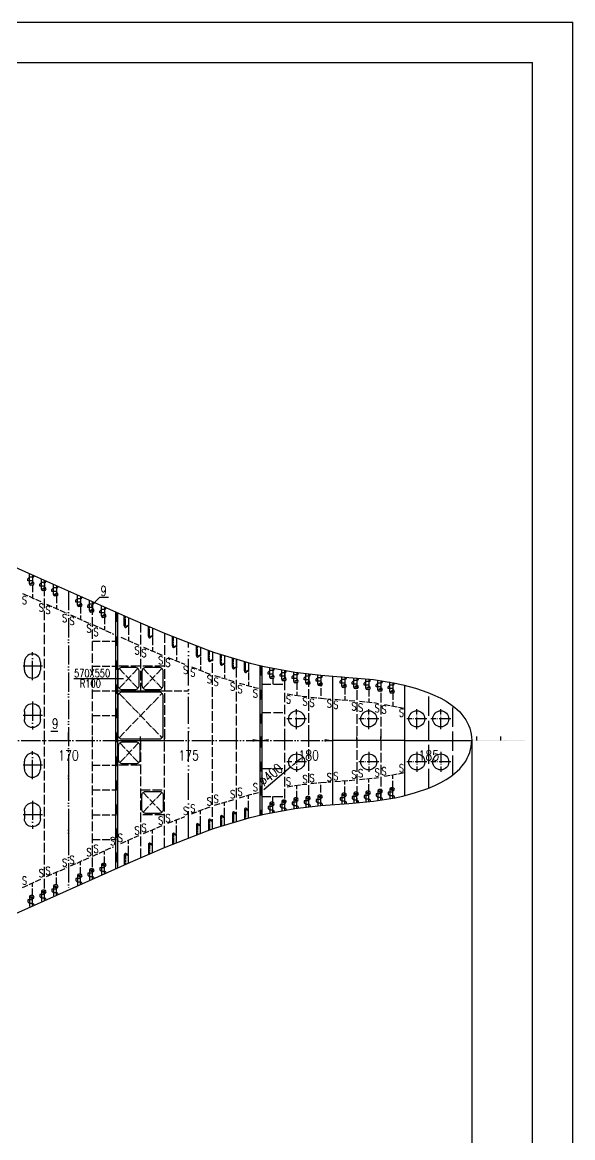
# Model space of a CAD drawing. Extents: x 373818 to 563892, y 592057 to 634257.
# Drawn here: x 550048 to 563792, y 606295 to 634157 of the extents above; entities that cross this region are included whole.
import ezdxf
from ezdxf.enums import TextEntityAlignment as Align

# ---------------------------------------------------------------- set-up
doc = ezdxf.new("R2010")
doc.units = 0
doc.header["$LTSCALE"] = 40
doc.header["$MEASUREMENT"] = 0
for name, pattern in [('ACAD_ISO02W100', [15, 12, -3]), ('ACAD_ISO03W100', [30, 12, -18]), ('ACAD_ISO04W100', [30.5, 24, -3, 0.5, -3]), ('ACAD_ISO05W100', [34, 24, -3, 0.5, -3, 0.5, -3]), ('DOT106', [0.6, 0, -0.6])]:
    doc.linetypes.add(name, pattern=pattern)
doc.layers.get('0').update_dxf_attribs({"linetype": 'CONTINUOUS'})
doc.layers.get('DEFPOINTS').update_dxf_attribs({"linetype": 'CONTINUOUS'})
for name, color, linetype in [('01CONTINUOUS', 2, 'CONTINUOUS'), ('16LOCK', 9, 'DOT106'), ('BT_ENG', 7, 'CONTINUOUS'), ('C-CEN', 4, 'ACAD_ISO04W100'), ('C-CON', 4, 'CONTINUOUS'), ('C-DAS', 4, 'ACAD_ISO02W100'), ('FRAME', 7, 'CONTINUOUS'), ('Y-CON', 2, 'CONTINUOUS'), ('Y-DAS', 2, 'ACAD_ISO02W100'), ('Y-H', 2, 'ACAD_ISO03W100'), ('Y-PH', 2, 'ACAD_ISO05W100')]:
    doc.layers.add(name, color=color, linetype=linetype)
doc.styles.add('ROMANS', font='romans.shx', dxfattribs={"width": 0.75, "height": 250, "bigfont": 'hzdx.shx'})
doc.dimstyles.new('DM-50', dxfattribs={"dimscale": 50, "dimtxt": 1, "dimasz": 2.5, "dimexe": 1, "dimexo": 1, "dimgap": 1, "dimtad": 1, "dimdec": 0, "dimdsep": 46, "dimtxsty": 'ROMANS', "dimblk1": 'CLOSEDBLANK', "dimblk2": 'CLOSEDBLANK', "dimcen": 0, "dimclrd": 1, "dimclre": 1, "dimclrt": 1, "dimadec": 0, "dimazin": 0, "dimtfac": 1, "dimtdec": 0, "dimtmove": 0, "dimatfit": 3, "dimldrblk": 'CLOSEDBLANK', "dimfxl": 1, "dimtolj": 1, "dimarcsym": 0})

# ---------------------------------------------------------------- blocks, each defined once
blk = doc.blocks.new('A$C63D31A94')
at = {"layer": 'C-CEN', "ltscale": 0.5}
for p, q in [((250, 700), (250, 0)), ((0, 350), (500, 350))]:
    blk.add_line(p, q, dxfattribs=at)
at = {"layer": 'C-CON'}
for p, q in [((50, 250), (50, 450)), ((450, 450), (450, 250))]:
    blk.add_line(p, q, dxfattribs=at)
for centre, start, end in [((250, 450), 0, 180), ((250, 250), 180, 0)]:
    blk.add_arc(centre, 200, start, end, dxfattribs=at)
blk = doc.blocks.new('*D211')
at = {"color": 1, "linetype": 'ByBlock', "transparency": 16777216}
for p, q in [((580514, 616879), (580399, 616783)), ((580304, 616702), (579633, 616137))]:
    blk.add_line(p, q, dxfattribs=at)
for points in [[(580501, 616895), (580528, 616863), (580610, 616960)], [(580386, 616799), (580413, 616767), (580304, 616702)]]:
    blk.add_solid(points, dxfattribs=at)
at = {"layer": 'DEFPOINTS', "color": 0, "linetype": 'ByBlock', "transparency": 16777216}
for p in [(580610, 616960), (580304, 616702)]:
    blk.add_point(p, dxfattribs=at)
at = {"color": 1, "linetype": 'ByBlock', "transparency": 16777216, "insert": (579808, 616513), "char_height": 250, "attachment_point": 5, "rotation": 40.0992, "style": 'ROMANS'}
blk.add_mtext('\\A1;∅400', dxfattribs=at)
blk = doc.blocks.new('_CLOSEDBLANK')
at = {"color": 0, "linetype": 'ByBlock'}
for p, q in [((-1, 0.17), (0, 0)), ((-1, 0.17), (-1, -0.17)), ((0, 0), (-1, -0.17))]:
    blk.add_line(p, q, dxfattribs=at)

msp = doc.modelspace()

# ---------------------------------------------------------------- linework, layer by layer
at = {"color": 2}
for p in [(447392.4, 633156.6), (562792.4, 593156.6)]:
    msp.add_line(p, (562792.4, 633156.6), dxfattribs=at)
at = {"color": 7, "ltscale": 0.2}
for p, q in [((550225.3, 620294.4), (550185.3, 620254.4)), ((550185.3, 620204.9), (550185.3, 620254.4)), ((550300.3, 620204.9), (550185.3, 620204.9)), ((550225.3, 620130.3), (550225.3, 620371.4)), ((550300.3, 620294.4), (550225.3, 620294.4)), ((550525.3, 619996.5), (550525.3, 620237.5)), ((550525.3, 620160.6), (550485.3, 620120.6)), ((550485.3, 620071), (550485.3, 620120.6)), ((550600.3, 620071), (550485.3, 620071)), ((550600.3, 620160.6), (550525.3, 620160.6)), ((550825.3, 620026.7), (550785.3, 619986.7)), ((550785.3, 619937.2), (550785.3, 619986.7)), ((550900.3, 619937.2), (550785.3, 619937.2)), ((550825.3, 619862.6), (550825.3, 620103.7)), ((550900.3, 620026.7), (550825.3, 620026.7)), ((551425.3, 619759.1), (551385.3, 619719.1)), ((551385.3, 619669.5), (551385.3, 619719.1)), ((551500.3, 619669.5), (551385.3, 619669.5)), ((551425.3, 619595), (551425.3, 619836)), ((551500.3, 619759.1), (551425.3, 619759.1)), ((551725.3, 619461.1), (551725.3, 619702.2)), ((551725.3, 619625.2), (551685.3, 619585.2)), ((551685.3, 619535.7), (551685.3, 619585.2)), ((551800.3, 619535.7), (551685.3, 619535.7)), ((551800.3, 619625.2), (551725.3, 619625.2)), ((552025.3, 619491.4), (551985.3, 619451.4)), ((551985.3, 619401.8), (551985.3, 619451.4)), ((552100.3, 619401.8), (551985.3, 619401.8)), ((552025.3, 619327.3), (552025.3, 619568.3)), ((552100.3, 619491.4), (552025.3, 619491.4)), ((556225.3, 617799.3), (556225.3, 618040.3)), ((556525.3, 617745.2), (556525.3, 617986.3)), ((556225.3, 617963.4), (556185.3, 617923.4)), ((556185.3, 617873.8), (556185.3, 617923.4)), ((556300.3, 617873.8), (556185.3, 617873.8)), ((556300.3, 617963.4), (556225.3, 617963.4)), ((556525.3, 617909.3), (556485.3, 617869.3)), ((556485.3, 617819.8), (556485.3, 617869.3)), ((556600.3, 617819.8), (556485.3, 617819.8)), ((556600.3, 617909.3), (556525.3, 617909.3)), ((556825.3, 617855.1), (556785.3, 617815.1)), ((556785.3, 617765.6), (556785.3, 617815.1)), ((556900.3, 617765.6), (556785.3, 617765.6)), ((556825.3, 617691), (556825.3, 617932.1)), ((556900.3, 617855.1), (556825.3, 617855.1)), ((557125.3, 617820.5), (557085.3, 617780.5)), ((557085.3, 617731), (557085.3, 617780.5)), ((557200.3, 617731), (557085.3, 617731)), ((557125.3, 617656.4), (557125.3, 617897.5)), ((557200.3, 617820.5), (557125.3, 617820.5)), ((557425.3, 617785.9), (557385.3, 617745.9)), ((557385.3, 617696.4), (557385.3, 617745.9)), ((557500.3, 617696.4), (557385.3, 617696.4)), ((557425.3, 617621.8), (557425.3, 617862.9)), ((557500.3, 617785.9), (557425.3, 617785.9)), ((558025.3, 617741), (557985.3, 617701)), ((557985.3, 617651.4), (557985.3, 617701)), ((558025.3, 617576.9), (558025.3, 617817.9)), ((558100.3, 617741), (558025.3, 617741)), ((558325.3, 617715.4), (558285.3, 617675.4)), ((558325.3, 617551.3), (558325.3, 617783.1)), ((558400.3, 617715.4), (558325.3, 617715.4)), ((558625.3, 617688.2), (558585.3, 617648.2)), ((558625.3, 617524.1), (558625.3, 617755.9)), ((558700.3, 617688.2), (558625.3, 617688.2)), ((558925.3, 617484.5), (558925.3, 617721.3)), ((558100.3, 617651.4), (557985.3, 617651.4)), ((558285.3, 617625.8), (558285.3, 617675.4)), ((558400.3, 617625.8), (558285.3, 617625.8)), ((558585.3, 617598.6), (558585.3, 617648.2)), ((558700.3, 617598.6), (558585.3, 617598.6)), ((558925.3, 617648.6), (558885.3, 617608.6)), ((558885.3, 617559), (558885.3, 617608.6)), ((559000.3, 617559), (558885.3, 617559)), ((559000.3, 617648.6), (558925.3, 617648.6)), ((559225.3, 617601.1), (559185.3, 617561.1)), ((559185.3, 617511.6), (559185.3, 617561.1)), ((559300.3, 617511.6), (559185.3, 617511.6)), ((559225.3, 617437), (559225.3, 617678.1)), ((559300.3, 617601.1), (559225.3, 617601.1)), ((558625.3, 614915.7), (558625.3, 614683.9)), ((558925.3, 614955.3), (558925.3, 614714.2)), ((559300.3, 614928.2), (559185.3, 614928.2)), ((559185.3, 614928.2), (559185.3, 614878.6)), ((559225.3, 615002.7), (559225.3, 614761.7)), ((556225.3, 614640.5), (556225.3, 614399.4)), ((556525.3, 614694.5), (556525.3, 614453.5)), ((556785.3, 614674.2), (556785.3, 614624.6)), ((556900.3, 614674.2), (556785.3, 614674.2)), ((556825.3, 614584.6), (556785.3, 614624.6)), ((556825.3, 614748.7), (556825.3, 614507.7)), ((557085.3, 614708.8), (557085.3, 614659.2)), ((557200.3, 614708.8), (557085.3, 614708.8)), ((557125.3, 614619.2), (557085.3, 614659.2)), ((557125.3, 614783.3), (557125.3, 614549.7)), ((557385.3, 614743.4), (557385.3, 614693.8)), ((557500.3, 614743.4), (557385.3, 614743.4)), ((557425.3, 614653.8), (557385.3, 614693.8)), ((557425.3, 614817.9), (557425.3, 614584.3)), ((557500.3, 614653.8), (557425.3, 614653.8)), ((557985.3, 614788.3), (557985.3, 614738.8)), ((558100.3, 614788.3), (557985.3, 614788.3)), ((558025.3, 614698.8), (557985.3, 614738.8)), ((558025.3, 614862.9), (558025.3, 614632.2)), ((558100.3, 614698.8), (558025.3, 614698.8)), ((558400.3, 614813.9), (558285.3, 614813.9)), ((558285.3, 614813.9), (558285.3, 614764.4)), ((558325.3, 614724.4), (558285.3, 614764.4)), ((558325.3, 614888.5), (558325.3, 614656.7)), ((558400.3, 614724.4), (558325.3, 614724.4)), ((558585.3, 614841.1), (558585.3, 614791.6)), ((558700.3, 614841.1), (558585.3, 614841.1)), ((558625.3, 614751.6), (558585.3, 614791.6)), ((558700.3, 614751.6), (558625.3, 614751.6)), ((559000.3, 614880.7), (558885.3, 614880.7)), ((558885.3, 614880.7), (558885.3, 614831.2)), ((558925.3, 614791.2), (558885.3, 614831.2)), ((559000.3, 614791.2), (558925.3, 614791.2)), ((559225.3, 614838.6), (559185.3, 614878.6)), ((559300.3, 614838.6), (559225.3, 614838.6)), ((556185.3, 614565.9), (556185.3, 614516.4)), ((556300.3, 614565.9), (556185.3, 614565.9)), ((556225.3, 614476.4), (556185.3, 614516.4)), ((556300.3, 614476.4), (556225.3, 614476.4)), ((556485.3, 614620), (556485.3, 614570.4)), ((556600.3, 614620), (556485.3, 614620)), ((556525.3, 614530.4), (556485.3, 614570.4)), ((556600.3, 614530.4), (556525.3, 614530.4)), ((556900.3, 614584.6), (556825.3, 614584.6)), ((557200.3, 614619.2), (557125.3, 614619.2)), ((551725.3, 612978.6), (551725.3, 612737.6)), ((551985.3, 613037.9), (551985.3, 612988.4)), ((552100.3, 613037.9), (551985.3, 613037.9)), ((552025.3, 612948.4), (551985.3, 612988.4)), ((552025.3, 613112.5), (552025.3, 612871.4)), ((551385.3, 612770.3), (551385.3, 612720.7)), ((551500.3, 612770.3), (551385.3, 612770.3)), ((551425.3, 612680.7), (551385.3, 612720.7)), ((551425.3, 612844.8), (551425.3, 612603.8)), ((551500.3, 612680.7), (551425.3, 612680.7)), ((551685.3, 612904.1), (551685.3, 612854.5)), ((551800.3, 612904.1), (551685.3, 612904.1)), ((551725.3, 612814.5), (551685.3, 612854.5)), ((551800.3, 612814.5), (551725.3, 612814.5)), ((552100.3, 612948.4), (552025.3, 612948.4)), ((550525.3, 612443.3), (550525.3, 612202.2)), ((550900.3, 612502.6), (550785.3, 612502.6)), ((550785.3, 612502.6), (550785.3, 612453)), ((550825.3, 612413), (550785.3, 612453)), ((550825.3, 612577.1), (550825.3, 612336.1)), ((550900.3, 612413), (550825.3, 612413)), ((550300.3, 612234.9), (550185.3, 612234.9)), ((550185.3, 612234.9), (550185.3, 612185.3)), ((550225.3, 612145.3), (550185.3, 612185.3)), ((550225.3, 612309.4), (550225.3, 612068.4)), ((550300.3, 612145.3), (550225.3, 612145.3)), ((550600.3, 612368.7), (550485.3, 612368.7)), ((550485.3, 612368.7), (550485.3, 612319.2)), ((550525.3, 612279.2), (550485.3, 612319.2)), ((550600.3, 612279.2), (550525.3, 612279.2))]:
    msp.add_line(p, q, dxfattribs=at)
for p, q in [((550300.3, 620095.3), (550260.3, 620095.3)), ((550600.3, 619961.5), (550560.3, 619961.5)), ((550900.3, 619827.6), (550860.3, 619827.6)), ((551500.3, 619560), (551460.3, 619560)), ((551800.3, 619426.1), (551760.3, 619426.1)), ((552100.3, 619292.3), (552060.3, 619292.3)), ((552595.3, 619082.7), (552595.3, 619331.1)), ((553195.3, 618824.4), (553195.3, 619072.9)), ((553795.3, 618577.4), (553795.3, 618825.8)), ((554395.3, 618340.5), (554395.3, 618589)), ((554695.3, 618228.3), (554695.3, 618466.9)), ((554995.3, 618136.2), (554995.3, 618369.5)), ((555295.3, 618046), (555295.3, 618279.3)), ((555595.3, 617956.8), (555595.3, 618190.1)), ((551332.3, 617767.9), (552578.5, 617767.9)), ((556300.3, 617764.3), (556260.3, 617764.3)), ((556600.3, 617710.2), (556560.3, 617710.2)), ((556900.3, 617656), (556860.3, 617656)), ((557200.3, 617621.4), (557160.3, 617621.4)), ((557500.3, 617586.8), (557460.3, 617586.8)), ((558100.3, 617541.9), (558060.3, 617541.9)), ((558400.3, 617516.3), (558360.3, 617516.3)), ((558700.3, 617489.1), (558660.3, 617489.1)), ((559000.3, 617449.5), (558960.3, 617449.5)), ((559300.3, 617402), (559260.3, 617402)), ((550600.3, 616219.9), (550600.3, 616319.9)), ((550600.3, 616219.9), (550600.3, 616319.9)), ((551200.3, 616219.9), (551200.3, 616419.9)), ((551200.3, 616219.9), (551200.3, 616419.9)), ((551800.3, 616219.9), (551800.3, 616319.9)), ((551800.3, 616219.9), (551800.3, 616319.9)), ((552400.3, 616219.9), (552400.3, 616319.9)), ((552400.3, 616219.9), (552400.3, 616319.9)), ((552400.3, 616219.9), (552400.3, 616319.9)), ((553000.3, 616219.9), (553000.3, 616319.9)), ((553600.3, 616219.9), (553600.3, 616319.9)), ((553600.3, 616219.9), (553600.3, 616319.9)), ((553600.3, 616219.9), (553600.3, 616319.9)), ((554200.3, 616219.9), (554200.3, 616419.9)), ((554800.3, 616219.9), (554800.3, 616319.9)), ((555400.3, 616219.9), (555400.3, 616319.9)), ((556000.3, 616219.9), (556000.3, 616319.9)), ((556000.3, 616219.9), (556000.3, 616319.9)), ((556600.3, 616219.9), (556600.3, 616319.9)), ((556600.3, 616219.9), (556600.3, 616319.9)), ((557200.3, 616219.9), (557200.3, 616419.9)), ((557200.3, 616219.9), (557200.3, 616419.9)), ((557800.3, 616219.9), (557800.3, 616319.9)), ((557800.3, 616219.9), (557800.3, 616319.9)), ((558400.3, 616219.9), (558400.3, 616319.9)), ((558400.3, 616219.9), (558400.3, 616319.9)), ((559000.3, 616219.9), (559000.3, 616319.9)), ((559000.3, 616219.9), (559000.3, 616319.9)), ((559600.3, 616219.9), (559600.3, 616319.9)), ((559600.3, 616219.9), (559600.3, 616319.9)), ((560200.3, 616219.9), (560200.3, 616419.9)), ((560200.3, 616219.9), (560200.3, 616419.9)), ((560800.3, 616219.9), (560800.3, 616319.9)), ((560800.3, 616219.9), (560800.3, 616319.9)), ((561400.3, 616219.9), (561400.3, 616319.9)), ((562000.3, 616219.9), (562000.3, 616319.9)), ((561270.3, 616219.9), (561270.3, 602462.2)), ((558400.3, 614923.5), (558360.3, 614923.5)), ((558700.3, 614950.7), (558660.3, 614950.7)), ((559000.3, 614990.3), (558960.3, 614990.3)), ((559300.3, 615037.7), (559260.3, 615037.7)), ((556300.3, 614675.5), (556260.3, 614675.5)), ((556600.3, 614729.5), (556560.3, 614729.5)), ((556900.3, 614783.7), (556860.3, 614783.7)), ((557200.3, 614818.3), (557160.3, 614818.3)), ((557500.3, 614852.9), (557460.3, 614852.9)), ((558100.3, 614897.9), (558060.3, 614897.9)), ((555295.3, 614393.7), (555295.3, 614160.4)), ((555595.3, 614482.9), (555595.3, 614249.6)), ((554395.3, 614099.2), (554395.3, 613850.8)), ((554695.3, 614211.4), (554695.3, 613972.8)), ((554995.3, 614303.6), (554995.3, 614070.3)), ((553795.3, 613862.4), (553795.3, 613613.9)), ((553195.3, 613615.3), (553195.3, 613366.9)), ((552595.3, 613357.1), (552595.3, 613108.6)), ((551800.3, 613013.6), (551760.3, 613013.6)), ((552100.3, 613147.5), (552060.3, 613147.5)), ((551500.3, 612879.8), (551460.3, 612879.8)), ((550600.3, 612478.3), (550560.3, 612478.3)), ((550900.3, 612612.1), (550860.3, 612612.1)), ((550300.3, 612344.4), (550260.3, 612344.4))]:
    msp.add_line(p, q)
at = {"ltscale": 0.3}
for p, q in [((551768, 619575.5), (551981.7, 619800.3)), ((551981.7, 619800.3), (552196.5, 619799))]:
    msp.add_line(p, q, dxfattribs=at)
at = {"lineweight": -2, "ltscale": 0.5}
for p, q in [((552375.3, 619426), (552375.3, 613013.7)), ((552425.3, 619410.9), (552425.3, 613028.9)), ((555975.3, 618084.3), (555975.3, 614355.5)), ((556025.3, 618084.3), (556025.3, 614355.5))]:
    msp.add_line(p, q, dxfattribs=at)
at = {"color": 7, "linetype": 'ACAD_ISO04W100', "ltscale": 0.3}
for p, q in [((556898.9, 616502.6), (556898.9, 617002.6)), ((558698.9, 616502.6), (558698.9, 617002.6)), ((559898.9, 616502.6), (559898.9, 617002.6)), ((560498.9, 616502.6), (560498.9, 617002.6)), ((557147.5, 616757.8), (556650.4, 616757.8)), ((558947.5, 616757.8), (558450.4, 616757.8)), ((560147.5, 616757.8), (559650.4, 616757.8)), ((560747.5, 616757.8), (560250.4, 616757.8)), ((556898.9, 615937.2), (556898.9, 615437.2)), ((558698.9, 615937.2), (558698.9, 615437.2)), ((559898.9, 615937.2), (559898.9, 615437.2)), ((560498.9, 615937.2), (560498.9, 615437.2)), ((557147.5, 615682), (556650.4, 615682)), ((558947.5, 615687.2), (558450.4, 615687.2)), ((560147.5, 615687.2), (559650.4, 615687.2)), ((560747.5, 615687.2), (560250.4, 615687.2))]:
    msp.add_line(p, q, dxfattribs=at)
at = {"ltscale": 0.3}
for points in [[(552965.3, 617942.9, 0.4142136), (552865.3, 618042.9), (552535.3, 618042.9, 0.4142136), (552435.3, 617942.9), (552435.3, 617592.9, 0.4142136), (552535.3, 617492.9), (552865.3, 617492.9, 0.4142136), (552965.3, 617592.9)], [(553565.3, 617942.9, 0.4142136), (553465.3, 618042.9), (553135.3, 618042.9, 0.4142136), (553035.3, 617942.9), (553035.3, 617592.9, 0.4142136), (553135.3, 617492.9), (553465.3, 617492.9, 0.4142136), (553565.3, 617592.9)], [(553465.3, 617422.9), (552535.3, 617422.9, 0.4142136), (552435.3, 617322.9), (552435.3, 616354.9, 0.4142136), (552535.3, 616254.9), (553465.3, 616254.9, 0.4142136), (553565.3, 616354.9), (553565.3, 617322.9, 0.4142136)], [(552982.3, 615734.9, -0.4142136), (552882.3, 615634.9), (552552.3, 615634.9, -0.4142136), (552452.3, 615734.9), (552452.3, 616084.9, -0.4142136), (552552.3, 616184.9), (552882.3, 616184.9, -0.4142136), (552982.3, 616084.9)], [(553565.3, 614496.9, -0.4142136), (553465.3, 614396.9), (553135.3, 614396.9, -0.4142136), (553035.3, 614496.9), (553035.3, 614846.9, -0.4142136), (553135.3, 614946.9), (553465.3, 614946.9, -0.4142136), (553565.3, 614846.9)]]:
    msp.add_lwpolyline(points, format="xyb", close=True, dxfattribs=at)
for centre in [(556898.9, 616757.8), (558698.9, 616757.8), (559898.9, 616757.8), (560498.9, 616757.8), (556898.9, 615682), (558698.9, 615682), (559898.9, 615682), (560498.9, 615682)]:
    msp.add_circle(centre, 200)
at = {"color": 7, "ltscale": 0.2}
for centre, start, end in [((550300.3, 620339.4), 270, 0), ((550600.3, 620205.6), 270, 0), ((550900.3, 620071.7), 270, 0), ((551500.3, 619804), 270, 0), ((551800.3, 619670.2), 270, 0), ((552100.3, 619536.4), 270, 0), ((556300.3, 618008.4), 270, 0), ((556600.3, 617954.3), 270, 0), ((556900.3, 617900.1), 270, 0), ((557200.3, 617865.5), 270, 0), ((557500.3, 617830.9), 270, 0), ((558100.3, 617786), 270, 0), ((558400.3, 617760.4), 270, 0), ((558700.3, 617733.2), 270, 0), ((559000.3, 617693.6), 270, 0), ((559300.3, 617646.1), 270, 0), ((557500.3, 614608.8), 343.62982, 90), ((558100.3, 614653.8), 343.62982, 90), ((558400.3, 614679.4), 344.55132, 90), ((558700.3, 614706.6), 344.55132, 90), ((559000.3, 614746.2), 348.54299, 90), ((559300.3, 614793.7), 348.54299, 90), ((556300.3, 614431.4), 0, 90), ((556600.3, 614485.4), 0, 90), ((556900.3, 614539.6), 346.00927, 90), ((557200.3, 614574.2), 346.00914, 90), ((551500.3, 612635.7), 0, 90), ((551800.3, 612769.6), 0, 90), ((552100.3, 612903.4), 0, 90), ((550900.3, 612368), 0, 90), ((550300.3, 612100.3), 0, 90), ((550600.3, 612234.2), 0, 90)]:
    msp.add_arc(centre, 45, start, end, dxfattribs=at)
for centre, radius, start, end in [((550260.3, 620130.3), 35, 180, 270), ((550300.3, 620135.3), 40, 270, 90), ((550560.3, 619996.5), 35, 180, 270), ((550600.3, 620001.5), 40, 270, 90), ((550860.3, 619862.6), 35, 180, 270), ((550900.3, 619867.6), 40, 270, 90), ((551500.3, 619600), 40, 270, 90), ((551460.3, 619595), 35, 180, 270), ((551760.3, 619461.1), 35, 180, 270), ((551800.3, 619466.1), 40, 270, 90), ((552100.3, 619332.3), 40, 270, 90), ((552060.3, 619327.3), 35, 180, 270), ((552645.3, 619082.7), 50, 180, 220.30049), ((552650.3, 619089.6), 25, 180, 270), ((552626.3, 619066.5), 25, 220.30049, 355.62163), ((553245.3, 618824.4), 50, 180, 220.30049), ((553226.3, 618808.3), 25, 220.30049, 355.62163), ((553250.3, 618831.3), 25, 180, 270), ((553845.3, 618577.4), 50, 180, 220.30049), ((553826.3, 618561.2), 25, 220.30049, 355.62163), ((553850.3, 618584.3), 25, 180, 270), ((554445.3, 618340.5), 50, 180, 220.30049), ((554426.3, 618324.4), 25, 220.30049, 355.62163), ((554450.3, 618347.5), 25, 180, 270), ((554745.3, 618228.3), 50, 180, 220.30049), ((554726.3, 618212.2), 25, 220.30049, 355.62163), ((554750.3, 618235.3), 25, 180, 270), ((555045.3, 618136.2), 50, 180, 220.30049), ((555026.3, 618120), 25, 220.30049, 355.62163), ((555050.3, 618143.1), 25, 180, 270), ((555345.3, 618046), 50, 180, 220.30049), ((555326.3, 618029.8), 25, 220.30049, 355.62163), ((555350.3, 618052.9), 25, 180, 270), ((555645.3, 617956.8), 50, 180, 220.30049), ((555626.3, 617940.7), 25, 220.30049, 355.62163), ((555650.3, 617963.8), 25, 180, 270), ((556260.3, 617799.3), 35, 180, 270), ((556300.3, 617804.3), 40, 270, 90), ((556560.3, 617745.2), 35, 180, 270), ((556600.3, 617750.2), 40, 270, 90), ((556860.3, 617691), 35, 180, 270), ((556900.3, 617696), 40, 270, 90), ((557200.3, 617661.4), 40, 270, 90), ((557160.3, 617656.4), 35, 180, 270), ((557460.3, 617621.8), 35, 180, 270), ((557500.3, 617626.8), 40, 270, 90), ((558060.3, 617576.9), 35, 180, 270), ((558100.3, 617581.9), 40, 270, 90), ((558360.3, 617551.3), 35, 180, 270), ((558400.3, 617556.3), 40, 270, 90), ((558660.3, 617524.1), 35, 180, 270), ((558700.3, 617529.1), 40, 270, 90), ((558960.3, 617484.5), 35, 180, 270), ((559000.3, 617489.5), 40, 270, 90), ((559260.3, 617437), 35, 180, 270), ((559300.3, 617442), 40, 270, 90), ((558360.3, 614888.5), 35, 90, 180), ((558400.3, 614883.5), 40, 270, 90), ((558660.3, 614915.7), 35, 90, 180), ((558700.3, 614910.7), 40, 270, 90), ((558960.3, 614955.3), 35, 90, 180), ((559000.3, 614950.3), 40, 270, 90), ((559260.3, 615002.7), 35, 90, 180), ((559300.3, 614997.7), 40, 270, 90), ((556260.3, 614640.5), 35, 90, 180), ((556300.3, 614635.5), 40, 270, 90), ((556560.3, 614694.5), 35, 90, 180), ((556600.3, 614689.5), 40, 270, 90), ((556860.3, 614748.7), 35, 90, 180), ((556900.3, 614743.7), 40, 270, 90), ((557160.3, 614783.3), 35, 90, 180), ((557200.3, 614778.3), 40, 270, 90), ((557460.3, 614817.9), 35, 90, 180), ((557500.3, 614812.9), 40, 270, 90), ((558060.3, 614862.9), 35, 90, 180), ((558100.3, 614857.9), 40, 270, 90), ((555026.3, 614319.8), 25, 4.37837, 139.69951), ((555345.3, 614393.7), 50, 139.69951, 180), ((555326.3, 614409.9), 25, 4.37837, 139.69951), ((555350.3, 614386.8), 25, 90, 180), ((555645.3, 614482.9), 50, 139.69951, 180), ((555626.3, 614499.1), 25, 4.37837, 139.69951), ((555650.3, 614476), 25, 90, 180), ((554445.3, 614099.2), 50, 139.69951, 180), ((554426.3, 614115.4), 25, 4.37837, 139.69951), ((554450.3, 614092.3), 25, 90, 180), ((554745.3, 614211.4), 50, 139.69951, 180), ((554726.3, 614227.6), 25, 4.37837, 139.69951), ((554750.3, 614204.5), 25, 90, 180), ((555045.3, 614303.6), 50, 139.69951, 180), ((555050.3, 614296.7), 25, 90, 180), ((553845.3, 613862.4), 50, 139.69951, 180), ((553826.3, 613878.6), 25, 4.37837, 139.69951), ((553850.3, 613855.5), 25, 90, 180), ((553245.3, 613615.3), 50, 139.69951, 180), ((553226.3, 613631.5), 25, 4.37837, 139.69951), ((553250.3, 613608.4), 25, 90, 180), ((552645.3, 613357.1), 50, 139.69951, 180), ((552626.3, 613373.3), 25, 4.37837, 139.69951), ((552650.3, 613350.2), 25, 90, 180), ((551760.3, 612978.6), 35, 90, 180), ((551800.3, 612973.6), 40, 270, 90), ((552060.3, 613112.5), 35, 90, 180), ((552100.3, 613107.5), 40, 270, 90), ((551460.3, 612844.8), 35, 90, 180), ((551500.3, 612839.8), 40, 270, 90), ((550560.3, 612443.3), 35, 90, 180), ((550600.3, 612438.3), 40, 270, 90), ((550860.3, 612577.1), 35, 90, 180), ((550900.3, 612572.1), 40, 270, 90), ((550260.3, 612309.4), 35, 90, 180), ((550300.3, 612304.4), 40, 270, 90)]:
    msp.add_arc(centre, radius, start, end)
at = {"color": 1, "linetype": 'ByBlock'}
for points in [[(555800.3, 616253.2), (555800.3, 616186.5), (556000.3, 616219.9)], [(556200.3, 616253.2), (556200.3, 616186.5), (556000.3, 616219.9)], [(557600.3, 616253.2), (557600.3, 616186.5), (557800.3, 616219.9)]]:
    msp.add_solid(points, dxfattribs=at)
at = {"layer": '01CONTINUOUS'}
msp.add_line((559600.3, 616219.9), (561270.3, 616219.9), dxfattribs=at)
for points in [[(547100.3, 621784.1), (550350.3, 620333), (552753.3, 619260.9), (553600.3, 618897.7), (554664.3, 618477.7), (554850.3, 618412.8), (555734.3, 618148.6), (555850.3, 618119.6), (556084.3, 618064.5), (556850.3, 617921.8), (557500.3, 617846.8), (558200.3, 617794.4), (558816.3, 617738.6), (559357.3, 617653), (559550.3, 617610.9), (559870.3, 617525.2), (560174.3, 617419), (560350.3, 617344.3), (560497.3, 617273.7), (560630.3, 617199.6), (560753.3, 617118.2), (560850.3, 617042), (560908.3, 616991.1), (560970.3, 616929.9), (561027.3, 616866.9), (561077.3, 616802.1), (561122.3, 616735.6), (561161.3, 616667.2), (561194.3, 616597.2), (561221.3, 616525.3), (561243.3, 616451.6), (561258.3, 616376.2), (561267.3, 616298.9), (561270.3, 616219.9)], [(547100.3, 610655.6), (550350.3, 612106.7), (552753.3, 613178.8), (553600.3, 613542.1), (554664.3, 613962), (554850.3, 614027), (555734.3, 614291.1), (555850.3, 614320.2), (556084.3, 614375.2), (556850.3, 614517.9), (557500.3, 614592.9), (558200.3, 614645.4), (558816.3, 614701.2), (559357.3, 614786.8), (559550.3, 614828.8), (559870.3, 614914.5), (560174.3, 615020.8), (560350.3, 615095.4), (560497.3, 615166), (560630.3, 615240.1), (560753.3, 615321.6), (560850.3, 615397.8), (560908.3, 615448.6), (560970.3, 615509.8), (561027.3, 615572.9), (561077.3, 615637.6), (561122.3, 615704.2), (561161.3, 615772.5), (561194.3, 615842.6), (561221.3, 615914.5), (561243.3, 615988.1), (561258.3, 616063.6), (561267.3, 616140.8), (561270.3, 616219.9)]]:
    msp.add_lwpolyline(points, dxfattribs=at)
at = {"layer": '16LOCK'}
msp.add_line((560680.3, 616219.9), (562600.3, 616219.9), dxfattribs=at)
at = {"layer": 'BT_ENG'}
for p in [(444892.4, 634156.6), (563792.4, 592156.6)]:
    msp.add_line(p, (563792.4, 634156.6), dxfattribs=at)
at = {"layer": 'C-CEN', "ltscale": 0.2}
for p, q in [((552464.6, 617522.2), (552936, 618013.6)), ((552936, 617522.2), (552464.6, 618013.6)), ((553536, 617522.2), (553064.6, 618013.6)), ((553064.6, 617522.2), (553536, 618013.6)), ((552464.6, 616284.2), (553536, 617393.6)), ((552464.6, 617393.6), (553536, 616284.2)), ((552953, 616155.6), (552481.6, 615664.2)), ((552481.6, 616155.6), (552953, 615664.2)), ((553064.6, 614917.6), (553536, 614426.2)), ((553536, 614917.6), (553064.6, 614426.2))]:
    msp.add_line(p, q, dxfattribs=at)
at = {"layer": 'C-CON'}
msp.add_line((550763.3, 616448.3), (550933, 616448.3), dxfattribs=at)
at = {"layer": 'C-DAS', "ltscale": 0.5}
for p, q in [((550600.3, 616219.9), (550600.3, 620221.5)), ((551800.3, 612753.6), (551800.3, 619686.1)), ((553000.3, 619155), (553000.3, 617457.9)), ((553600.3, 618897.7), (553600.3, 616219.9)), ((555400.3, 614191.3), (555400.3, 618248.4)), ((553600.3, 618076.9), (552400.3, 618076.9)), ((554800.3, 614009.5), (554800.3, 618210.3)), ((556600.3, 614471.4), (556600.3, 617968.4)), ((557200.3, 614558.3), (557200.3, 617881.4)), ((558400.3, 617776.3), (558400.3, 614663.5)), ((559000.3, 617709.5), (559000.3, 614730.3)), ((550600.3, 612218.3), (550600.3, 616219.9)), ((553000.3, 616219.9), (553000.3, 613284.7)), ((553600.3, 613542.1), (553600.3, 616219.9)), ((553000.3, 615600.9), (552417.3, 615600.9)), ((553000.3, 614981.9), (553600.3, 614981.9)), ((553600.3, 614362.9), (553000.3, 614362.9))]:
    msp.add_line(p, q, dxfattribs=at)
at = {"layer": 'C-DAS', "ltscale": 0.1}
for p, q in [((552625.3, 619089.6), (552625.3, 619317.8)), ((553225.3, 618831.3), (553225.3, 619059.6)), ((553825.3, 618584.3), (553825.3, 618812.5)), ((554425.3, 618347.5), (554425.3, 618575.7)), ((554725.3, 618235.3), (554725.3, 618456.4)), ((555025.3, 618143.1), (555025.3, 618360.5)), ((555325.3, 618052.9), (555325.3, 618270.4)), ((555625.3, 617963.8), (555625.3, 618181.2)), ((555325.3, 614386.8), (555325.3, 614169.4)), ((555625.3, 614476), (555625.3, 614258.6)), ((554425.3, 614092.3), (554425.3, 613864)), ((554725.3, 614204.5), (554725.3, 613983.3)), ((555025.3, 614296.7), (555025.3, 614079.3)), ((553825.3, 613855.5), (553825.3, 613627.2)), ((553225.3, 613608.4), (553225.3, 613380.2)), ((552625.3, 613350.2), (552625.3, 613121.9))]:
    msp.add_line(p, q, dxfattribs=at)
at = {"layer": 'C-DAS'}
for p, q in [((560200.3, 615031.8), (560200.3, 617407.9)), ((560800.3, 615358.5), (560800.3, 617081.2))]:
    msp.add_line(p, q, dxfattribs=at)
at = {"layer": 'C-DAS', "ltscale": 0.3}
for p, q in [((559088.8, 617118), (559600.3, 617022.5)), ((559088.8, 615321.8), (559600.3, 615417.2))]:
    msp.add_line(p, q, dxfattribs=at)
at = {"layer": 'C-DAS', "ltscale": 0.3, "flags": 128}
for points in [[(550051.3, 619891.5), (550350.3, 619758), (550547.2, 619670.2)], [(551250.3, 619356.5), (551746.2, 619135.2)], [(552509.7, 618794.6), (552753.3, 618685.9), (552955.5, 618599.2)], [(554271.2, 618057.9), (554664.3, 617902.7), (554755.8, 617870.8)], [(555469.2, 617652.8), (555734.3, 617573.6), (555850.3, 617544.6), (555947.2, 617521.8)], [(557850.3, 617245.6), (558200.3, 617219.4), (558357.7, 617205.1)], [(558465, 617195.4), (558816.3, 617163.6), (558939.8, 617144.1)], [(557850.3, 615194.1), (558200.3, 615220.4), (558357.7, 615234.6)], [(558465, 615244.3), (558816.3, 615276.2), (558939.8, 615295.7)], [(555469.2, 614786.9), (555734.3, 614866.1), (555850.3, 614895.2), (555947.2, 614918)], [(554271.2, 614381.8), (554664.3, 614537), (554755.8, 614569)], [(552509.7, 613645.1), (552753.3, 613753.8), (552955.5, 613840.5)], [(551250.3, 613083.3), (551746.2, 613304.5)], [(550051.3, 612548.2), (550350.3, 612681.7), (550547.2, 612769.6)]]:
    msp.add_lwpolyline(points, dxfattribs=at)
at = {"layer": 'C-DAS', "ltscale": 0.3}
for points in [[(550654, 619622.5), (551157.2, 619398)], [(551800.3, 619111.1), (552328, 618875.7)], [(553077.4, 618547), (553538, 618349.4)], [(553679.4, 618291.5), (554105.1, 618123.5)], [(554850.3, 617837.8), (555345.8, 617689.7)], [(556664.4, 617381.4), (556850.3, 617346.8), (557150.5, 617312.2)], [(557255.8, 617300), (557500.3, 617271.8), (557749.5, 617253.2)], [(557255.8, 615139.7), (557500.3, 615167.9), (557749.5, 615186.6)], [(556664.4, 615058.3), (556850.3, 615092.9), (557150.5, 615127.6)], [(554850.3, 614602), (555345.8, 614750)], [(553077.4, 613892.8), (553538, 614090.3)], [(553679.4, 614148.3), (554105.1, 614316.3)], [(551800.3, 613328.6), (552328, 613564.1)], [(550654, 612817.2), (551157.2, 613041.7)]]:
    msp.add_lwpolyline(points, dxfattribs=at)
at = {"layer": 'DEFPOINTS', "color": 0, "linetype": 'ByBlock'}
msp.add_point((550600.3, 616219.9), dxfattribs=at)
msp.add_point((550600.3, 616219.9), dxfattribs=at)
at = {"layer": 'FRAME'}
for p, q in [((550600.3, 616219.9), (550600.3, 616319.9)), ((551200.3, 616219.9), (551200.3, 616419.9)), ((551800.3, 616219.9), (551800.3, 616319.9)), ((552400.3, 616219.9), (552400.3, 616319.9)), ((552400.3, 616219.9), (552400.3, 616319.9)), ((553600.3, 616219.9), (553600.3, 616319.9)), ((553600.3, 616219.9), (553600.3, 616319.9)), ((556000.3, 616219.9), (556000.3, 616319.9)), ((556600.3, 616219.9), (556600.3, 616319.9)), ((557200.3, 616219.9), (557200.3, 616419.9)), ((557800.3, 616219.9), (557800.3, 616319.9)), ((558400.3, 616219.9), (558400.3, 616319.9)), ((559000.3, 616219.9), (559000.3, 616319.9)), ((559600.3, 616219.9), (559600.3, 616319.9)), ((560200.3, 616219.9), (560200.3, 616419.9)), ((560800.3, 616219.9), (560800.3, 616319.9))]:
    msp.add_line(p, q, dxfattribs=at)
at = {"layer": 'Y-CON'}
for p, q in [((557800.3, 614615.4), (557800.3, 617824.4)), ((559600.3, 614842.2), (559600.3, 617597.5)), ((559600.3, 616219.9), (557800.3, 616219.9))]:
    msp.add_line(p, q, dxfattribs=at)
at = {"layer": 'Y-CON', "ltscale": 0.5}
for p, q in [((552400.3, 617457.9), (553600.3, 617457.9)), ((552400.3, 616219.9), (553600.3, 616219.9))]:
    msp.add_line(p, q, dxfattribs=at)
at = {"layer": 'Y-CON'}
for points in [[(550300.3, 620355.3), (550300.3, 620135.3), (550250.3, 620135.3), (550300.3, 620175.3)], [(550600.3, 620221.5), (550600.3, 620001.5), (550550.3, 620001.5), (550600.3, 620041.5)], [(550900.3, 620087.6), (550900.3, 619867.6), (550850.3, 619867.6), (550900.3, 619907.6)], [(551500.3, 619820), (551500.3, 619600), (551450.3, 619600), (551500.3, 619640)], [(551800.3, 619686.1), (551800.3, 619466.1), (551750.3, 619466.1), (551800.3, 619506.1)], [(552100.3, 619552.3), (552100.3, 619332.3), (552050.3, 619332.3), (552100.3, 619372.3)], [(552700.3, 619284.6), (552700.3, 619064.6), (552650.3, 619064.6), (552700.3, 619104.6)], [(553300.3, 619026.3), (553300.3, 618806.3), (553250.3, 618806.3), (553300.3, 618846.3)], [(553900.3, 618779.3), (553900.3, 618559.3), (553850.3, 618559.3), (553900.3, 618599.3)], [(554500.3, 618542.5), (554500.3, 618322.5), (554450.3, 618322.5), (554500.3, 618362.5)], [(554800.3, 618430.3), (554800.3, 618210.3), (554750.3, 618210.3), (554800.3, 618250.3)], [(555100.3, 618338.1), (555100.3, 618118.1), (555050.3, 618118.1), (555100.3, 618158.1)], [(555400.3, 618247.9), (555400.3, 618027.9), (555350.3, 618027.9), (555400.3, 618067.9)], [(555700.3, 618158.8), (555700.3, 617938.8), (555650.3, 617938.8), (555700.3, 617978.8)], [(556300.3, 618024.3), (556300.3, 617804.3), (556250.3, 617804.3), (556300.3, 617844.3)], [(556600.3, 617970.2), (556600.3, 617750.2), (556550.3, 617750.2), (556600.3, 617790.2)], [(556900.3, 617916), (556900.3, 617696), (556850.3, 617696), (556900.3, 617736)], [(557200.3, 617881.4), (557200.3, 617661.4), (557150.3, 617661.4), (557200.3, 617701.4)], [(557500.3, 617846.8), (557500.3, 617626.8), (557450.3, 617626.8), (557500.3, 617666.8)], [(558100.3, 617801.9), (558100.3, 617581.9), (558050.3, 617581.9), (558100.3, 617621.9)], [(558400.3, 617776.3), (558400.3, 617556.3), (558350.3, 617556.3), (558400.3, 617596.3)], [(558700.3, 617749.1), (558700.3, 617529.1), (558650.3, 617529.1), (558700.3, 617569.1)], [(559000.3, 617709.5), (559000.3, 617489.5), (558950.3, 617489.5), (559000.3, 617529.5)], [(559300.3, 617662), (559300.3, 617442), (559250.3, 617442), (559300.3, 617482)], [(558700.3, 614690.7), (558700.3, 614910.7), (558650.3, 614910.7), (558700.3, 614870.7)], [(559000.3, 614730.3), (559000.3, 614950.3), (558950.3, 614950.3), (559000.3, 614910.3)], [(559300.3, 614777.7), (559300.3, 614997.7), (559250.3, 614997.7), (559300.3, 614957.7)], [(556300.3, 614415.5), (556300.3, 614635.5), (556250.3, 614635.5), (556300.3, 614595.5)], [(556600.3, 614469.5), (556600.3, 614689.5), (556550.3, 614689.5), (556600.3, 614649.5)], [(556900.3, 614523.7), (556900.3, 614743.7), (556850.3, 614743.7), (556900.3, 614703.7)], [(557200.3, 614558.3), (557200.3, 614778.3), (557150.3, 614778.3), (557200.3, 614738.3)], [(557500.3, 614592.9), (557500.3, 614812.9), (557450.3, 614812.9), (557500.3, 614772.9)], [(558100.3, 614637.9), (558100.3, 614857.9), (558050.3, 614857.9), (558100.3, 614817.9)], [(558400.3, 614663.5), (558400.3, 614883.5), (558350.3, 614883.5), (558400.3, 614843.5)], [(555400.3, 614191.8), (555400.3, 614411.8), (555350.3, 614411.8), (555400.3, 614371.8)], [(555700.3, 614281), (555700.3, 614501), (555650.3, 614501), (555700.3, 614461)], [(554500.3, 613897.3), (554500.3, 614117.3), (554450.3, 614117.3), (554500.3, 614077.3)], [(554800.3, 614009.5), (554800.3, 614229.5), (554750.3, 614229.5), (554800.3, 614189.5)], [(555100.3, 614101.7), (555100.3, 614321.7), (555050.3, 614321.7), (555100.3, 614281.7)], [(553900.3, 613660.5), (553900.3, 613880.5), (553850.3, 613880.5), (553900.3, 613840.5)], [(553300.3, 613413.4), (553300.3, 613633.4), (553250.3, 613633.4), (553300.3, 613593.4)], [(552700.3, 613155.2), (552700.3, 613375.2), (552650.3, 613375.2), (552700.3, 613335.2)], [(551800.3, 612753.6), (551800.3, 612973.6), (551750.3, 612973.6), (551800.3, 612933.6)], [(552100.3, 612887.5), (552100.3, 613107.5), (552050.3, 613107.5), (552100.3, 613067.5)], [(551500.3, 612619.8), (551500.3, 612839.8), (551450.3, 612839.8), (551500.3, 612799.8)], [(550600.3, 612218.3), (550600.3, 612438.3), (550550.3, 612438.3), (550600.3, 612398.3)], [(550900.3, 612352.1), (550900.3, 612572.1), (550850.3, 612572.1), (550900.3, 612532.1)], [(550300.3, 612084.4), (550300.3, 612304.4), (550250.3, 612304.4), (550300.3, 612264.4)]]:
    msp.add_lwpolyline(points, dxfattribs=at)
at = {"layer": 'Y-DAS', "ltscale": 0.4}
for p, q in [((550300.3, 620355.3), (550300.3, 619770.4)), ((550900.3, 620080.5), (550900.3, 619521.8)), ((551500.3, 619820), (551500.3, 619261.2)), ((552100.3, 619552.3), (552100.3, 618993.5)), ((552700.3, 619285.1), (552700.3, 618726.3)), ((553300.3, 619026.3), (553300.3, 618467.6)), ((551800.3, 618695.9), (552400.3, 618695.9)), ((553900.3, 618779.3), (553900.3, 618220.5)), ((554500.3, 618542.5), (554500.3, 617983.7)), ((555100.3, 618338.6), (555100.3, 617779.8)), ((551800.3, 618076.9), (552400.3, 618076.9)), ((554500.3, 618011.2), (554500.3, 617967.5)), ((555700.3, 618158.8), (555700.3, 617600)), ((556300.3, 618024.3), (556300.3, 617619.9)), ((556900.3, 617916), (556900.3, 617357.3)), ((557500.3, 617760.5), (557500.3, 617277.2)), ((558100.3, 617801.9), (558100.3, 617226.9)), ((558700.3, 617749.1), (558700.3, 617174.1)), ((551800.3, 617457.9), (552400.3, 617457.9)), ((553600.3, 617457.9), (554200.3, 617457.9)), ((559300.3, 617662), (559300.3, 617078.5)), ((551800.3, 616838.9), (552400.3, 616838.9)), ((551800.3, 615600.9), (552400.3, 615600.9)), ((558100.3, 614637.9), (558100.3, 615212.9)), ((558700.3, 614690.7), (558700.3, 615265.7)), ((559300.3, 614777.7), (559300.3, 615336.5)), ((551800.3, 614981.9), (552400.3, 614981.9)), ((556900.3, 614523.7), (556900.3, 615082.5)), ((557500.3, 614679.2), (557500.3, 615162.6)), ((555100.3, 614101.2), (555100.3, 614660)), ((555700.3, 614281), (555700.3, 614839.8)), ((556300.3, 614415.5), (556300.3, 614819.9)), ((551800.3, 614362.9), (552400.3, 614362.9)), ((554500.3, 614428.6), (554500.3, 614472.3)), ((554500.3, 614428.6), (554500.3, 614472.3)), ((554500.3, 614428.6), (554500.3, 614472.3)), ((554500.3, 613897.3), (554500.3, 614456.1)), ((553900.3, 613660.5), (553900.3, 614219.3)), ((553300.3, 613413.4), (553300.3, 613972.2)), ((551800.3, 613743.9), (552400.3, 613743.9)), ((552700.3, 613154.7), (552700.3, 613713.4)), ((552100.3, 612887.5), (552100.3, 613446.3)), ((551500.3, 612619.8), (551500.3, 613178.6)), ((550900.3, 612359.2), (550900.3, 612918)), ((550300.3, 612084.4), (550300.3, 612659.4))]:
    msp.add_line(p, q, dxfattribs=at)
at = {"layer": 'Y-DAS', "ltscale": 0.5}
for p, q in [((556017.3, 617619.9), (556600.3, 617619.9)), ((556017.3, 616919.9), (556600.3, 616919.9)), ((556017.3, 615519.9), (556600.3, 615519.9)), ((556017.3, 614819.9), (556600.3, 614819.9))]:
    msp.add_line(p, q, dxfattribs=at)
at = {"layer": 'Y-H', "lineweight": -2, "ltscale": 0.5}
for p, q in [((552400.3, 619418.4), (552400.3, 613021.3)), ((556000.3, 618084.3), (556000.3, 614355.5))]:
    msp.add_line(p, q, dxfattribs=at)
at = {"layer": 'Y-H'}
msp.add_line((551200.3, 615444.9), (551200.3, 613674.9), dxfattribs=at)
at = {"layer": 'Y-PH', "ltscale": 0.5}
for p, q in [((551200.3, 619953.8), (551200.3, 612486)), ((549340.3, 616219.9), (552400.3, 616219.9)), ((553600.3, 616219.9), (557800.3, 616219.9))]:
    msp.add_line(p, q, dxfattribs=at)
at = {"layer": 'Y-PH', "ltscale": 0.7}
msp.add_line((554200.3, 613778.9), (554200.3, 618660.9), dxfattribs=at)

# ---------------------------------------------------------------- block references
at = {"layer": 'C-CON', "rotation": 180}
for p in [(550550.3, 618426.9), (550550.3, 615950.9)]:
    msp.add_blockref('A$C63D31A94', p, dxfattribs=at)
at = {"layer": 'C-CON', "xscale": -1}
for p in [(550550.3, 616488.9), (550550.3, 614012.9)]:
    msp.add_blockref('A$C63D31A94', p, dxfattribs=at)

# ---------------------------------------------------------------- texts
at = {"style": 'ROMANS', "width": 0.75}
for s, height, p in [('9', 250, (551997.5, 619829)), ('S', 200, (550038.1, 619624)), ('S', 200, (550458.6, 619437.3)), ('S', 200, (550625.1, 619376.7)), ('S', 200, (551040.7, 619175.2)), ('S', 200, (551222.7, 619104.9)), ('S', 200, (551648.1, 618913.3)), ('S', 200, (551826.7, 618827)), ('S', 200, (552849.2, 618368)), ('S', 200, (553021, 618301.7)), ('S', 200, (553441.5, 618120)), ('S', 200, (553619.8, 618061.1)), ('570X550', 200, (551341, 617796.8)), ('S', 200, (554060, 617879.4)), ('S', 200, (554241.7, 617817.5)), ('R100', 200, (551486.9, 617540.6)), ('S', 200, (554657.3, 617645.6)), ('S', 200, (554823.9, 617582.7)), ('S', 200, (555233.8, 617463.8)), ('S', 200, (555421.3, 617401.5)), ('S', 200, (555805.7, 617292.5)), ('S', 200, (556630.9, 617145)), ('S', 200, (557045, 617090.4)), ('S', 200, (557216.5, 617060.8)), ('S', 200, (557651.9, 617039.2)), ('S', 200, (557813.7, 617011.1)), ('S', 200, (558263.9, 616969.8)), ('S', 200, (558430.2, 616940.9)), ('S', 200, (558845.9, 616924.3)), ('S', 200, (559017.2, 616892.4)), ('S', 200, (559452.6, 616811.5)), ('S', 200, (558263.9, 615270)), ('S', 200, (558430.2, 615298.9)), ('S', 200, (558845.9, 615315.5)), ('S', 200, (559017.2, 615347.4)), ('S', 200, (559452.6, 615428.2)), ('S', 200, (556630.9, 615094.8)), ('S', 200, (557045, 615149.4)), ('S', 200, (557216.5, 615179)), ('S', 200, (557651.9, 615200.6)), ('S', 200, (557813.7, 615228.6)), ('S', 200, (555233.8, 614776)), ('S', 200, (555421.3, 614838.3)), ('S', 200, (555805.7, 614947.3)), ('S', 200, (554241.7, 614422.3)), ('S', 200, (554657.3, 614594.1)), ('S', 200, (554823.9, 614657)), ('S', 200, (553619.8, 614178.7)), ('S', 200, (554060, 614360.4)), ('S', 200, (552849.2, 613871.7)), ('S', 200, (553021, 613938.1)), ('S', 200, (553441.5, 614119.8)), ('S', 200, (552242.3, 613599.4)), ('S', 200, (552428.7, 613685)), ('S', 200, (551648.1, 613326.4)), ('S', 200, (551826.7, 613412.8)), ('S', 200, (551040.7, 613064.5)), ('S', 200, (551222.7, 613134.8)), ('S', 200, (550458.6, 612802.5)), ('S', 200, (550625.1, 612863.1)), ('S', 200, (550038.1, 612615.8))]:
    msp.add_text(s, height=height, dxfattribs=at).set_placement(p)
at = {"insert": (550788.8, 616762.5), "char_height": 250, "width": 2094.767, "attachment_point": 1, "style": 'ROMANS'}
msp.add_mtext('9', dxfattribs=at)
at = {"layer": 'FRAME', "style": 'ROMANS', "width": 0.8}
for s, p in [('170', (551200.3, 615844.9)), ('175', (554200.3, 615844.9)), ('180', (557200.3, 615844.9)), ('185', (560200.3, 615844.9))]:
    msp.add_text(s, height=250, dxfattribs=at).set_placement(p, align=Align.MIDDLE)

# ---------------------------------------------------------------- dimensions: what is measured, and where the dimension line sits
at = {"ltscale": 0.3}
dim = msp.add_diameter_dim_2p(p1=(557051.9, 615810.8), p2=(556746, 615553.1), dimstyle='DM-50', override={"dimatfit": 2}, dxfattribs=at)
dim.commit()
dim.dimension.update_dxf_attribs({"geometry": '*D211', "text_midpoint": (556250.1, 615364.4), "insert": (-23557.8, -1149)})

doc.saveas('drawing.dxf')
